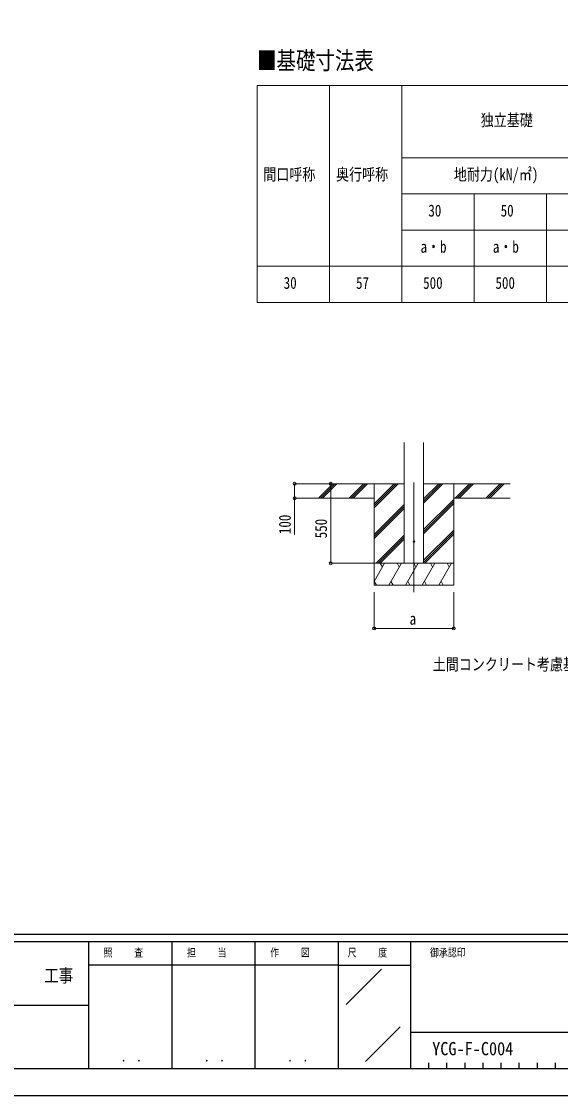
# Model space of a CAD drawing. Units: millimetres, scale not verified. Extents: x -10512 to 10512, y -7425 to 7425.
# Drawn here: x 2774 to 6500, y -7425 to 0 of the extents above; entities that cross this region are included whole.
import ezdxf
from ezdxf.enums import TextEntityAlignment as Align

# ---------------------------------------------------------------- set-up
doc = ezdxf.new("R2010")
doc.units = ezdxf.units.MM
doc.header["$LTSCALE"] = 30
for name, color, linetype, lineweight in [('0-1_TABLE1', 7, 'Continuous', 18), ('0-3_YKK_12', 40, 'Continuous', 18), ('0-4_YKK_13', 120, 'Continuous', 18), ('0-5_YKK_A1', 120, 'Continuous', 18), ('0-6_YKK_D', 200, 'Continuous', 18)]:
    doc.layers.add(name, color=color, linetype=linetype, lineweight=lineweight)
doc.layers.add('0-2_USER1', color=92, linetype='Continuous')
doc.layers.add('0-7_YKK_ZWAK', color=134, linetype='Continuous')
doc.styles.add('ＭＳ ゴシック', font='')
doc.styles.get('ＭＳ ゴシック').set_extended_font_data('MS Gothic')

msp = doc.modelspace()

# ---------------------------------------------------------------- linework, layer by layer
at = {"layer": '0-1_TABLE1'}
for p, q in [((4402.34, -441.9), (8402.34, -441.9)), ((4402.34, -441.9), (4402.34, -1941.9)), ((4902.34, -441.9), (4902.34, -1941.9)), ((5402.34, -941.9), (8402.34, -941.9)), ((5402.34, -1191.9), (8402.34, -1191.9)), ((5902.34, -1191.9), (5902.34, -1941.9)), ((6402.34, -1191.9), (6402.34, -1941.9)), ((5402.34, -1441.9), (8402.34, -1441.9))]:
    msp.add_line(p, q, dxfattribs=at)
for points in [[(5402.34, -441.9), (5402.34, -941.9), (5402.34, -1941.9)], [(4402.34, -1691.9), (5402.34, -1691.9), (8402.34, -1691.9)], [(4402.34, -1941.9), (4902.34, -1941.9), (8402.34, -1941.9)]]:
    msp.add_lwpolyline(points, dxfattribs=at)
at = {"layer": '0-3_YKK_12'}
msp.add_line((5486.72, -3187.18), (5486.72, -3946.39), dxfattribs=at)
at = {"layer": '0-4_YKK_13'}
msp.add_circle((5486.72, -3595.89), 5, dxfattribs=at)
at = {"layer": '0-5_YKK_A1'}
for p, q in [((5419.72, -3745.89), (5419.72, -2910.54)), ((5553.72, -3745.89), (5553.72, -2910.54)), ((5419.72, -3195.89), (4760.77, -3195.89)), ((4827.46, -3294.49), (4926.05, -3195.89)), ((4840.19, -3295.89), (4940.2, -3195.89)), ((4854.34, -3295.89), (4954.34, -3195.89)), ((5039.59, -3294.49), (5138.19, -3195.89)), ((5052.33, -3295.89), (5152.33, -3195.89)), ((5066.47, -3295.89), (5166.47, -3195.89)), ((5211.72, -3195.89), (5211.72, -3895.89)), ((5211.72, -3362.77), (5378.6, -3195.89)), ((5211.72, -3348.63), (5364.46, -3195.89)), ((5211.72, -3334.49), (5350.32, -3195.89)), ((5553.72, -3329.14), (5686.97, -3195.89)), ((5553.72, -3315), (5672.83, -3195.89)), ((5553.72, -3300.85), (5658.69, -3195.89)), ((5553.72, -3195.89), (6152.34, -3195.89)), ((5761.72, -3195.89), (5761.72, -3895.89)), ((5770.82, -3295.89), (5870.82, -3195.89)), ((5784.96, -3295.89), (5884.96, -3195.89)), ((5799.1, -3295.89), (5899.1, -3195.89)), ((5982.95, -3295.89), (6082.95, -3195.89)), ((5997.09, -3295.89), (6097.09, -3195.89)), ((6011.23, -3295.89), (6111.23, -3195.89)), ((5211.72, -3295.89), (4760.77, -3295.89)), ((5211.72, -3546.62), (5419.72, -3338.62)), ((5553.72, -3512.98), (5761.72, -3304.99)), ((5553.72, -3527.13), (5761.72, -3319.13)), ((5553.72, -3541.27), (5761.72, -3333.27)), ((5761.72, -3295.89), (6152.34, -3295.89)), ((5211.72, -3560.76), (5419.72, -3352.76)), ((5211.72, -3574.9), (5419.72, -3366.9)), ((5224.58, -3745.89), (5419.72, -3550.75)), ((5553.72, -3725.11), (5761.72, -3517.12)), ((5553.72, -3739.26), (5761.72, -3531.26)), ((5561.23, -3745.89), (5761.72, -3545.4)), ((5238.72, -3745.89), (5419.72, -3564.89)), ((5252.86, -3745.89), (5419.72, -3579.03)), ((5761.72, -3745.89), (5211.72, -3745.89)), ((5211.72, -3871.34), (5284.15, -3745.89)), ((5269.15, -3771.87), (5254.15, -3745.89)), ((5313.02, -3895.89), (5399.62, -3745.89)), ((5384.62, -3771.87), (5369.62, -3745.89)), ((5428.49, -3895.89), (5515.09, -3745.89)), ((5500.09, -3771.87), (5485.09, -3745.89)), ((5543.96, -3895.89), (5630.56, -3745.89)), ((5615.56, -3771.87), (5600.56, -3745.89)), ((5659.43, -3895.89), (5746.03, -3745.89)), ((5731.03, -3771.87), (5716.03, -3745.89)), ((5211.72, -3895.89), (5761.72, -3895.89)), ((5212.55, -3869.91), (5227.54, -3895.89)), ((5328.02, -3869.91), (5343.01, -3895.89)), ((5443.49, -3869.91), (5458.48, -3895.89)), ((5558.96, -3869.91), (5573.96, -3895.89)), ((5674.43, -3869.91), (5689.42, -3895.89))]:
    msp.add_line(p, q, dxfattribs=at)
at = {"layer": '0-6_YKK_D'}
for p, q in [((4826.38, -3195.89), (4660.72, -3195.89)), ((4985.66, -3195.89), (4910.72, -3195.89)), ((4911.72, -3195.89), (4911.72, -3745.89)), ((4826.38, -3295.89), (4660.72, -3295.89)), ((5210.72, -3745.89), (4910.72, -3745.89)), ((5211.72, -3945.89), (5211.72, -4196.89)), ((5761.72, -3945.89), (5761.72, -4196.89)), ((5211.72, -4195.89), (5761.72, -4195.89))]:
    msp.add_line(p, q, dxfattribs=at)
msp.add_lwpolyline([(4661.72, -3195.89), (4661.72, -3295.89), (4661.72, -3545.72)], dxfattribs=at)
for centre in [(4661.72, -3195.89), (4911.72, -3195.89), (4661.72, -3295.89), (4911.72, -3745.89), (5211.72, -4195.89), (5761.72, -4195.89)]:
    msp.add_circle(centre, 10.62, dxfattribs=at)
at = {"layer": '0-7_YKK_ZWAK'}
for p, q in [((9737.55, -6312.5), (-9762.45, -6312.5)), ((3237.55, -6362.5), (-12.45, -6362.5)), ((3812.55, -6362.5), (3812.55, -7237.5)), ((4387.55, -6362.5), (4387.55, -7237.5)), ((4962.55, -6362.5), (4962.55, -7237.5)), ((5462.55, -6362.5), (4962.55, -6362.5)), ((8043.8, -6362.5), (5462.55, -6362.5)), ((5462.55, -6362.5), (5462.55, -7237.5)), ((4962.55, -6525), (3237.55, -6525)), ((4962.55, -6525), (5462.55, -6525)), ((5017.76, -6795.73), (5262.59, -6550.9)), ((-12.45, -6800), (3237.55, -6800)), ((5151.68, -7189.97), (5392.23, -6949.42)), ((5462.55, -6987.5), (8043.8, -6987.5)), ((5587.55, -7200), (5587.55, -7237.5)), ((5712.55, -7200), (5712.55, -7237.5)), ((5837.55, -7200), (5837.55, -7237.5)), ((5962.55, -7200), (5962.55, -7237.5)), ((6087.55, -7200), (6087.55, -7237.5)), ((6212.55, -7200), (6212.55, -7237.5)), ((6337.55, -7200), (6337.55, -7237.5)), ((6462.55, -7200), (6462.55, -7237.5)), ((-12.45, -7237.5), (3237.55, -7237.5)), ((3237.55, -7237.5), (4962.55, -7237.5)), ((4962.55, -7237.5), (5462.55, -7237.5)), ((5462.55, -7237.5), (8043.8, -7237.5))]:
    msp.add_line(p, q, dxfattribs=at)
msp.add_lwpolyline([(-10512.5, -7425), (10512.5, -7425), (10512.5, 7425), (-10512.5, 7425)], close=True, dxfattribs=at)
msp.add_lwpolyline([(4962.55, -6362.5), (3237.55, -6362.5), (3237.55, -7237.5)], dxfattribs=at)

# ---------------------------------------------------------------- texts
at = {"layer": '0-1_TABLE1', "style": 'ＭＳ ゴシック', "width": 0.8}
for s, p in [('独立基礎', (5948.34, -748.15)), ('間口呼称', (4445.34, -1123.15)), ('奥行呼称', (4948.34, -1123.15)), ('地耐力(kN/㎡)', (5762.34, -1123.15)), ('30', (5586.34, -1373.15)), ('50', (6086.34, -1373.15)), ('a・b', (5532.34, -1623.15)), ('a・b', (6032.34, -1623.15)), ('30', (4586.34, -1873.15)), ('57', (5086.34, -1873.15)), ('500', (5550.34, -1873.15)), ('500', (6050.34, -1873.15))]:
    msp.add_text(s, height=82.48, dxfattribs=at).set_placement(p, align=Align.BOTTOM_LEFT)
at = {"layer": '0-2_USER1', "style": 'ＭＳ ゴシック'}
for s, height, width, p in [('■基礎寸法表', 123.2, 0.8, (4402.61, -368.3)), ('土間コンクリート考慮基礎の場合', 82.48, 0.8, (5616.57, -4510.1)), ('YCG-F-C004', 91.64, 0.9, (5612.76, -7174.26))]:
    msp.add_text(s, height=height, dxfattribs=dict(at, width=width)).set_placement(p, align=Align.BOTTOM_LEFT)
at = {"layer": '0-6_YKK_D', "style": 'ＭＳ ゴシック', "width": 0.8}
for s, p in [('100', (4660.05, -3544.06)), ('550', (4910.05, -3572.89))]:
    msp.add_text(s, height=82.48, rotation=90, dxfattribs=at).set_placement(p, align=Align.BOTTOM_LEFT)
msp.add_text('a', height=82.48, dxfattribs=at).set_placement((5456.72, -4195.09), align=Align.BOTTOM_LEFT)
at = {"layer": '0-7_YKK_ZWAK', "style": 'ＭＳ ゴシック', "width": 0.8}
for s, height, p in [('照     査', 54.99, (3341.05, -6481.25)), ('担     当', 54.99, (3918.05, -6481.25)), ('作     図', 54.99, (4493.05, -6481.25)), ('尺     度', 54.99, (5028.55, -6481.25)), ('御承認印', 54.99, (5597.85, -6481.25)), ('工事', 91.64, (2930.83, -6668.66)), ('． ．', 64.79, (3462.5, -7210.88)), ('． ．', 64.79, (4037.5, -7210.88)), ('． ．', 64.79, (4612.5, -7210.88))]:
    msp.add_text(s, height=height, dxfattribs=at).set_placement(p, align=Align.BOTTOM_LEFT)

doc.saveas('drawing.dxf')
